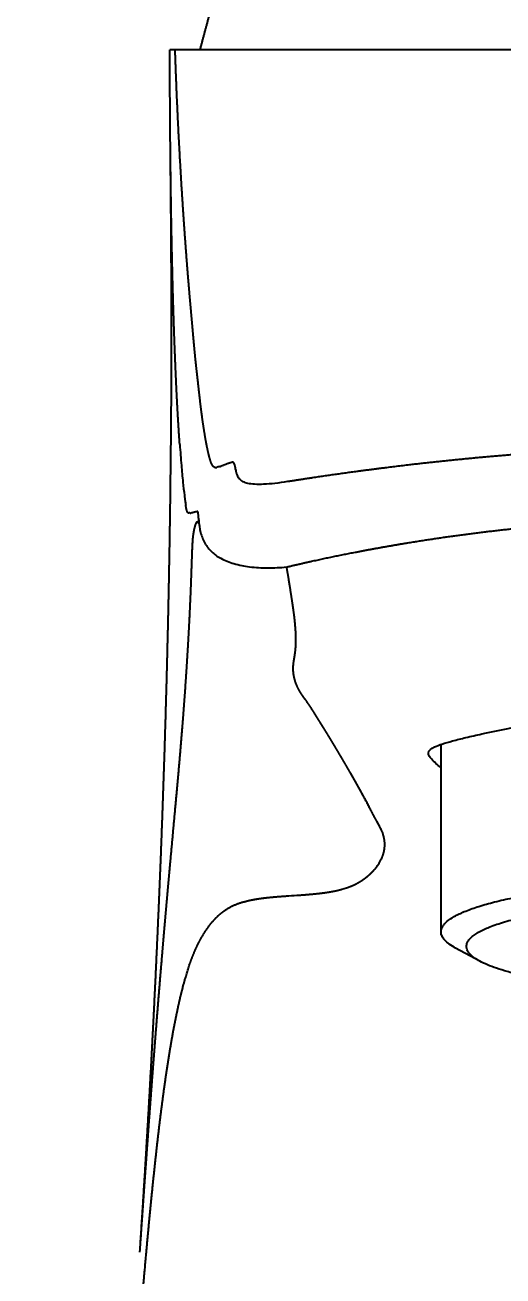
# Model space of a CAD drawing. Extents: x 21489 to 22083, y -3026 to -2606.
# Drawn here: x 21621.06 to 21639.9, y -2786.22 to -2736.97 of the extents above; entities that cross this region are included whole.
import ezdxf

# ---------------------------------------------------------------- set-up
doc = ezdxf.new("R2010")
doc.units = 0
doc.header["$LTSCALE"] = 7
doc.header["$MEASUREMENT"] = 0
doc.layers.get('Defpoints').update_dxf_attribs({"linetype": 'CONTINUOUS'})
for name, color, linetype in [('02___PRT_ALL_AXES', 7, 'CONTINUOUS'), ('D', 2, 'CONTINUOUS'), ('DWG', 7, 'CONTINUOUS')]:
    doc.layers.add(name, color=color, linetype=linetype)
doc.styles.add('GHS', font='ROMANS.shx', dxfattribs={"bigfont": 'GHS.shx'})
doc.dimstyles.new('STANDARD$0', dxfattribs={"dimscale": 0, "dimtxt": 3.5, "dimasz": 3, "dimexe": 2, "dimexo": 1, "dimgap": 1, "dimtad": 3, "dimtoh": 1, "dimdec": 4, "dimdsep": 46, "dimtxsty": 'GHS', "dimcen": 2.5, "dimclrd": 256, "dimclre": 256, "dimclrt": 256, "dimadec": 0, "dimazin": 2, "dimtfac": 0.6, "dimtdec": 4, "dimtix": 1, "dimtmove": 2, "dimatfit": 3, "dimfxl": 0, "dimtolj": 1, "dimarcsym": 0})

# ---------------------------------------------------------------- blocks, each defined once
blk = doc.blocks.new('*D2')
at = {"layer": 'D'}
for p, q in [((21648.471, -2690.1), (21591.133, -2690.1)), ((21593.133, -2831.948), (21593.133, -2693.1)), ((21620.975, -2834.948), (21591.133, -2834.948))]:
    blk.add_line(p, q, dxfattribs=at)
for points in [[(21592.633, -2693.1), (21593.633, -2693.1), (21593.133, -2690.1)], [(21592.633, -2831.948), (21593.633, -2831.948), (21593.133, -2834.948)]]:
    blk.add_solid(points, dxfattribs=at)
at = {"layer": 'Defpoints', "color": 0}
for p in [(21593.133, -2690.1), (21649.471, -2690.1), (21621.975, -2834.948)]:
    blk.add_point(p, dxfattribs=at)
at = {"layer": 'D', "insert": (21588.84, -2762.657), "char_height": 3.5, "attachment_point": 5, "rotation": 90, "style": 'GHS'}
blk.add_mtext('\\A1;(144.8)', dxfattribs=at)

msp = doc.modelspace()

# ---------------------------------------------------------------- linework, layer by layer
at = {"layer": '02___PRT_ALL_AXES', "color": 7, "linetype": 'Continuous'}
for p, q in [((21637.4602, -2772.67623), (21637.4602, -2765.29901)), ((21638.98576, -2773.82817), (21638.03354, -2773.31263))]:
    msp.add_line(p, q, dxfattribs=at)
for points, knots in [([(21636.96021, -2765.63326), (21636.96016, -2765.52073), (21637.20666, -2765.37991), (21637.52357, -2765.26574), (21637.94486, -2765.14293), (21638.46436, -2765.01512), (21639.36694, -2764.81096), (21640.72444, -2764.54053), (21642.59386, -2764.21415), (21644.72706, -2763.91211), (21647.04546, -2763.69532), (21648.64579, -2763.64287), (21649.4602, -2763.64285)], [0, 0, 0, 0, 0.02645259, 0.05142025, 0.08508274, 0.12736307, 0.17798106, 0.30222541, 0.45291571, 0.62392554, 0.80856105, 1, 1, 1, 1]), ([(21637.44204, -2766.19469), (21637.31358, -2766.09477), (21637.14746, -2765.95462), (21636.99237, -2765.75661), (21636.96022, -2765.66969), (21636.96021, -2765.63326)], [0, 0, 0, 0, 0.64752157, 0.85506958, 1, 1, 1, 1]), ([(21637.4602, -2772.67623), (21637.4602, -2772.64181), (21637.47073, -2772.57011), (21637.5166, -2772.46584), (21637.59123, -2772.36346), (21637.7382, -2772.21951), (21637.99968, -2772.04772), (21638.40006, -2771.85944), (21638.90503, -2771.67808), (21639.51026, -2771.5055), (21640.21069, -2771.3435), (21640.99979, -2771.19381), (21641.87012, -2771.05794), (21643.16655, -2770.89222), (21644.92381, -2770.73304), (21647.14768, -2770.61815), (21648.67972, -2770.59245), (21649.4602, -2770.59245)], [0, 0, 0, 0, 0.00827511, 0.01715575, 0.02713336, 0.03854931, 0.06645049, 0.10178903, 0.14477082, 0.19528162, 0.25301795, 0.31754557, 0.38832987, 0.46475461, 0.63172231, 0.81236648, 1, 1, 1, 1]), ([(21638.98568, -2773.82813), (21638.92435, -2773.79493), (21638.81262, -2773.72875), (21638.66796, -2773.61991), (21638.55951, -2773.50903), (21638.48777, -2773.39534), (21638.45505, -2773.278), (21638.46444, -2773.1594), (21638.51484, -2773.04364), (21638.60292, -2772.93134), (21638.72738, -2772.8214), (21638.95833, -2772.66625), (21639.34289, -2772.48455), (21639.91097, -2772.28804), (21640.60936, -2772.10338), (21641.42879, -2771.93327), (21642.3586, -2771.78041), (21643.38612, -2771.64708), (21644.49731, -2771.53526), (21645.6769, -2771.44656), (21647.33814, -2771.35992), (21648.60575, -2771.33468), (21649.4602, -2771.33468)], [0, 0, 0, 0, 0.01706776, 0.03172683, 0.0441874, 0.05483166, 0.06429447, 0.0734783, 0.08336579, 0.0947504, 0.10814692, 0.12385071, 0.16270342, 0.2117768, 0.2708489, 0.33936146, 0.4165319, 0.50140836, 0.59290402, 0.68982324, 0.79088493, 1, 1, 1, 1]), ([(21638.03354, -2773.31263), (21637.94728, -2773.26592), (21637.7946, -2773.17345), (21637.60857, -2773.01584), (21637.48975, -2772.85184), (21637.4602, -2772.7314), (21637.4602, -2772.67623)], [0, 0, 0, 0, 0.32960397, 0.59784031, 0.81462346, 1, 1, 1, 1]), ([(21649.4602, -2775.15494), (21648.32338, -2775.15494), (21646.65163, -2775.11128), (21644.49134, -2774.95766), (21643.02751, -2774.80381), (21641.7224, -2774.61315), (21640.7513, -2774.42015), (21640.07983, -2774.24622), (21639.65881, -2774.11616), (21639.29811, -2773.98107), (21639.08205, -2773.88031), (21638.98568, -2773.82813)], [0, 0, 0, 0, 0.32115744, 0.47210132, 0.61176022, 0.73687208, 0.84461282, 0.89125262, 0.93277469, 0.96903989, 1, 1, 1, 1])]:
    msp.add_open_spline(points, degree=3, knots=knots, dxfattribs=at)
at = {"layer": 'DWG'}
for centre, radius, start, end in [((21141.84078, -2749.00579), 484.99797, 359.125769, 359.8529728), ((21686.88465, -2749.2629), 59.87096, 184.049065, 184.8328395), ((21669.36857, -2750.74982), 42.29188, 184.824807, 185.727474), ((21628.57705, -2754.2783), 0.115, 263.380874, 290.705299), ((21628.75146, -2754.66073), 0.30579, 94.668627, 107.089347), ((21628.666, -2754.0171), 0.34423, 280.134953, 289.278125), ((21629.3542, -2754.85576), 0.6805, 107.544201, 111.231962), ((21630.55149, -2758.31837), 4.34122, 107.65764, 108.268336), ((21629.25108, -2754.22752), 0.04868, 82.454724, 109.68758), ((21629.24878, -2754.21786), 0.03957, 48.694132, 77.317189), ((21629.19202, -2754.27821), 0.1224, 23.571088, 47.382168), ((21652.77236, -2752.4238), 25.61146, 185.70651, 186.87726), ((21641.60735, -2753.76237), 14.3665, 186.909139, 187.739569), ((21634.78436, -2754.69549), 7.48001, 187.69544, 189.012349), ((21627.55253, -2756.10903), 0.09358, 211.028689, 226.067236), ((21627.54543, -2756.28933), 0.10931, 74.962961, 94.917548), ((21627.58812, -2756.07429), 0.1104, 262.544165, 277.613986), ((21627.87619, -2756.37906), 0.25448, 102.75991, 108.592663), ((21628.2034, -2757.53696), 1.45449, 103.521087, 104.349787), ((21627.85907, -2756.54398), 0.02079, 55.343296, 84.570871), ((21627.84677, -2756.56297), 0.04381, 17.931687, 40.695548), ((21633.44105, -2769.43153), 1.83323, 18.677421, 25.37947), ((21633.3934, -2768.95265), 1.91953, 319.322594, 326.48747), ((21633.63307, -2769.11176), 1.63185, 326.499257, 334.37158), ((21632.73707, -2767.99675), 3.1094, 285.233116, 291.982496), ((21627.35261, -2705.99427), 65.38994, 273.599185, 273.9785814)]:
    msp.add_arc(centre, radius, start, end, dxfattribs=at)
for points, degree, knots in [([(21627.96445, -2737.94828), (21628.2324, -2736.94828), (21628.50035, -2735.94828), (21628.76832, -2734.9482), (21629.0363, -2733.94812)], 2, [0, 0, 0, 2.07055236, 2.07055236, 4.14127489, 4.14127489, 4.14127489]), ([(21628.6616, -2754.36844), (21628.65518, -2754.37069), (21628.64836, -2754.37348), (21628.64103, -2754.37657), (21628.63372, -2754.37965), (21628.62589, -2754.38304), (21628.61771, -2754.38588)], 3, [44.39562936, 44.39562936, 44.39562936, 44.39562936, 45.27492381, 45.27492381, 45.27492381, 46.1515632, 46.1515632, 46.1515632, 46.1515632]), ([(21629.10776, -2754.22145), (21629.09392, -2754.22654), (21629.08016, -2754.23125), (21629.06638, -2754.23616), (21629.03895, -2754.24594), (21629.01147, -2754.25654), (21628.98415, -2754.26684), (21628.95683, -2754.27713), (21628.92967, -2754.28713), (21628.90341, -2754.29724), (21628.89023, -2754.30232), (21628.87727, -2754.30743), (21628.8642, -2754.31238), (21628.85123, -2754.3173), (21628.83814, -2754.32207), (21628.8243, -2754.32693), (21628.81047, -2754.33178), (21628.79588, -2754.33673), (21628.77965, -2754.34202)], 3, [15.36365353, 15.36365353, 15.36365353, 15.36365353, 18.99423962, 18.99423962, 18.99423962, 26.22217338, 26.22217338, 26.22217338, 33.44835755, 33.44835755, 33.44835755, 37.07731424, 37.07731424, 37.07731424, 40.67739999, 40.67739999, 40.67739999, 44.27440724, 44.27440724, 44.27440724, 44.27440724]), ([(21629.36691, -2754.48288), (21629.36317, -2754.45771), (21629.3593, -2754.43407), (21629.3553, -2754.41206), (21629.33989, -2754.32735), (21629.32252, -2754.26675), (21629.30421, -2754.22927)], 3, [6.28864926, 6.28864926, 6.28864926, 6.28864926, 7.38161144, 7.38161144, 7.38161144, 11.58738194, 11.58738194, 11.58738194, 11.58738194]), ([(21629.36691, -2754.48288), (21629.37779, -2754.55424), (21629.40768, -2754.68024), (21629.49723, -2754.84451), (21629.64481, -2754.9529), (21629.85243, -2755.01691), (21630.13327, -2755.04515), (21630.49565, -2755.04106), (21630.93429, -2755.00445), (21631.25139, -2754.96112), (21631.42114, -2754.93451)], 3, [0, 0, 0, 0, 0.21591444, 0.38824109, 0.55094717, 0.7534799, 1.03550304, 1.39536178, 1.83987542, 2.35531566, 2.35531566, 2.35531566, 2.35531566]), ([(21627.79505, -2756.13786), (21627.78642, -2756.14046), (21627.77757, -2756.14273), (21627.76866, -2756.14518), (21627.7509, -2756.15004), (21627.73287, -2756.15559), (21627.71559, -2756.1604), (21627.69831, -2756.1652), (21627.68177, -2756.16926), (21627.66717, -2756.17278), (21627.65984, -2756.17454), (21627.653, -2756.17617), (21627.64625, -2756.17753), (21627.63955, -2756.17887), (21627.63295, -2756.17995), (21627.62586, -2756.18094), (21627.61879, -2756.18194), (21627.61124, -2756.18285), (21627.60275, -2756.18372)], 3, [11.28281921, 11.28281921, 11.28281921, 11.28281921, 14.9134053, 14.9134053, 14.9134053, 22.14133906, 22.14133906, 22.14133906, 29.36752323, 29.36752323, 29.36752323, 32.99647992, 32.99647992, 32.99647992, 36.59656567, 36.59656567, 36.59656567, 40.19357291, 40.19357291, 40.19357291, 40.19357291]), ([(21627.88845, -2756.54948), (21627.88981, -2756.55319), (21627.89116, -2756.55767), (21627.89249, -2756.56314), (21627.89381, -2756.56856), (21627.89511, -2756.57497), (21627.89637, -2756.58067), (21627.89761, -2756.58631), (21627.89881, -2756.59127), (21627.90314, -2756.60023)], 3, [128.9920049, 128.9920049, 128.9920049, 128.9920049, 129.90573529, 129.90573529, 129.90573529, 130.80962363, 130.80962363, 130.80962363, 132.58707542, 132.58707542, 132.58707542, 132.58707542]), ([(21627.90314, -2756.60023), (21627.9051, -2756.5994), (21627.90676, -2756.58945), (21627.90807, -2756.56857), (21627.9084, -2756.56334), (21627.9087, -2756.55743), (21627.90899, -2756.55068), (21627.90927, -2756.54392), (21627.90953, -2756.53634), (21627.90976, -2756.52792), (21627.91, -2756.51936), (21627.91021, -2756.50995), (21627.9104, -2756.4998), (21627.91058, -2756.48965), (21627.91075, -2756.47875), (21627.91089, -2756.46717), (21627.91098, -2756.46011), (21627.91105, -2756.4528), (21627.91112, -2756.44526)], 3, [132.58707542, 132.58707542, 132.58707542, 132.58707542, 134.33813339, 134.33813339, 134.33813339, 134.77671798, 134.77671798, 134.77671798, 135.21530257, 135.21530257, 135.21530257, 135.66147108, 135.66147108, 135.66147108, 136.10763958, 136.10763958, 136.10763958, 136.37958175, 136.37958175, 136.37958175, 136.37958175]), ([(21627.91112, -2756.44526), (21627.91859, -2756.61505), (21627.96089, -2756.93481), (21628.1019, -2757.30876), (21628.27044, -2757.55612), (21628.41667, -2757.71506), (21628.58601, -2757.85293), (21628.86995, -2758.02483), (21629.31513, -2758.19539), (21629.93811, -2758.31552), (21630.63812, -2758.35549), (21631.12605, -2758.32959), (21631.37673, -2758.30502)], 3, [0, 0, 0, 0, 0.51005031, 0.96246119, 1.18911422, 1.4034203, 1.60936331, 1.8428016, 2.39623615, 3.03263111, 3.74051914, 4.49630901, 4.49630901, 4.49630901, 4.49630901])]:
    msp.add_open_spline(points, degree=degree, knots=knots, dxfattribs=at)
for points, weights, degree, knots in [([(21626.79419, -2741.87804), (21626.79105, -2741.56874), (21626.78819, -2741.25604), (21626.78562, -2740.94014), (21626.7786, -2740.0694), (21626.77373, -2739.19865), (21626.77101, -2738.3279), (21626.77061, -2738.20174), (21626.77025, -2738.07519), (21626.76992, -2737.94828)], [1, 1, 1, 1, 0.999997972755, 0.999997972755, 1, 1, 1, 1], 3, [0.00001459, 0.00001459, 0.00001459, 0.00001459, 1.09727564, 1.09727564, 1.09727564, 3.70956114, 3.70956114, 3.70956114, 4.12710428, 4.12710428, 4.12710428, 4.12710428]), ([(21627.8942, -2751.1243), (21627.88577, -2751.04917), (21627.87716, -2750.97307), (21627.86836, -2750.89634), (21627.85957, -2750.81962), (21627.85058, -2750.74227), (21627.84157, -2750.6635), (21627.83245, -2750.58364), (21627.82331, -2750.50233), (21627.81423, -2750.41942), (21627.80516, -2750.33651), (21627.79614, -2750.25199), (21627.78724, -2750.16561), (21627.76586, -2749.95593), (21627.74564, -2749.74613), (21627.72657, -2749.53623), (21627.71449, -2749.40457), (21627.70245, -2749.27054), (21627.6903, -2749.13467), (21627.67816, -2748.9988), (21627.66592, -2748.86108), (21627.65355, -2748.72163), (21627.64711, -2748.64891), (21627.64063, -2748.57572), (21627.6341, -2748.50208), (21627.62758, -2748.42844), (21627.62101, -2748.35435), (21627.61438, -2748.27984), (21627.60114, -2748.1309), (21627.58769, -2747.98032), (21627.57411, -2747.82734), (21627.54657, -2747.5191), (21627.51997, -2747.21078), (21627.49432, -2746.90237), (21627.46779, -2746.57963), (21627.44243, -2746.25679), (21627.41825, -2745.93386), (21627.39266, -2745.59327), (21627.3679, -2745.25261), (21627.34397, -2744.9119), (21627.3188, -2744.55444), (21627.29451, -2744.19691), (21627.27111, -2743.83933), (21627.2472, -2743.4738), (21627.22436, -2743.1082), (21627.2026, -2742.74254), (21627.15633, -2741.96436), (21627.11509, -2741.1859), (21627.07887, -2740.40719), (21627.04073, -2739.58778), (21627.00815, -2738.76813), (21626.98113, -2737.94828)], [1, 1, 1, 1, 1, 1, 1, 1, 1, 1, 1, 1, 1, 0.999989827948, 0.999989827948, 1, 1, 1, 1, 1, 1, 1, 1, 1, 1, 1, 1, 1, 1, 1, 1, 0.999996859996, 0.999996859996, 1, 0.999995554009, 0.999995554009, 1, 0.999998035991, 0.999998035991, 1, 0.999997943977, 0.999997943977, 1, 0.999997135121, 0.999997135121, 1, 0.999986119045, 0.999986119045, 1, 0.999984694161, 0.999984694161, 1], 3, [49.59232756, 49.59232756, 49.59232756, 49.59232756, 50.12150814, 50.12150814, 50.12150814, 50.65068872, 50.65068872, 50.65068872, 51.187208, 51.187208, 51.187208, 51.72372727, 51.72372727, 51.72372727, 52.35602426, 52.35602426, 52.35602426, 53.11144722, 53.11144722, 53.11144722, 53.86687017, 53.86687017, 53.86687017, 54.26079158, 54.26079158, 54.26079158, 54.65471298, 54.65471298, 54.65471298, 55.44219836, 55.44219836, 55.44219836, 56.37059764, 56.37059764, 56.37059764, 57.34209786, 57.34209786, 57.34209786, 58.36675422, 58.36675422, 58.36675422, 59.44180043, 59.44180043, 59.44180043, 60.54073063, 60.54073063, 60.54073063, 62.87937145, 62.87937145, 62.87937145, 65.34023888, 65.34023888, 65.34023888, 65.34023888]), ([(21627.16314, -2753.49043), (21627.14059, -2753.17147), (21627.1198, -2752.85239), (21627.10075, -2752.5332), (21627.09587, -2752.45188), (21627.09102, -2752.36944), (21627.08619, -2752.28539), (21627.08137, -2752.20134), (21627.07658, -2752.11569), (21627.07182, -2752.02858), (21627.067, -2751.94027), (21627.06222, -2751.85046), (21627.05748, -2751.75894), (21627.05274, -2751.66742), (21627.04804, -2751.57419), (21627.04338, -2751.4795), (21627.03223, -2751.25209), (21627.02164, -2751.02465), (21627.01159, -2750.79719), (21627.00532, -2750.65551), (21626.99913, -2750.51165), (21626.99303, -2750.36566), (21626.98693, -2750.21967), (21626.98092, -2750.07154), (21626.97501, -2749.92122), (21626.97193, -2749.84283), (21626.96887, -2749.76384), (21626.96584, -2749.68422), (21626.96281, -2749.6046), (21626.95981, -2749.52435), (21626.95684, -2749.44343), (21626.95089, -2749.28167), (21626.94507, -2749.11726), (21626.93937, -2748.94981), (21626.92791, -2748.61228), (21626.91728, -2748.27473), (21626.90748, -2747.93714), (21626.8973, -2747.58712), (21626.88786, -2747.23708), (21626.87915, -2746.88702), (21626.87001, -2746.51937), (21626.86157, -2746.15171), (21626.85385, -2745.78403), (21626.84573, -2745.39815), (21626.83832, -2745.01226), (21626.83162, -2744.62636), (21626.82478, -2744.23234), (21626.81859, -2743.83832), (21626.81307, -2743.44428), (21626.80577, -2742.92225), (21626.79948, -2742.4002), (21626.79419, -2741.87814)], [1, 0.999989971089, 0.999989971089, 1, 1, 1, 1, 1, 1, 1, 1, 1, 1, 1, 1, 1, 0.999998032038, 0.999998032038, 1, 1, 1, 1, 1, 1, 1, 1, 1, 1, 1, 1, 1, 1, 1, 1, 0.99999800221, 0.99999800221, 1, 0.999998526483, 0.999998526483, 1, 0.999998757294, 0.999998757294, 1, 0.999998890342, 0.999998890342, 1, 0.999999061982, 0.999999061982, 1, 0.999998753582, 0.999998753582, 1], 3, [46.36067861, 46.36067861, 46.36067861, 46.36067861, 47.31994131, 47.31994131, 47.31994131, 47.84912189, 47.84912189, 47.84912189, 48.37830247, 48.37830247, 48.37830247, 48.91482175, 48.91482175, 48.91482175, 49.45134102, 49.45134102, 49.45134102, 50.13438664, 50.13438664, 50.13438664, 50.8898096, 50.8898096, 50.8898096, 51.64523256, 51.64523256, 51.64523256, 52.03915396, 52.03915396, 52.03915396, 52.43307537, 52.43307537, 52.43307537, 53.22056075, 53.22056075, 53.22056075, 54.23373238, 54.23373238, 54.23373238, 55.28424073, 55.28424073, 55.28424073, 56.38752347, 56.38752347, 56.38752347, 57.54540519, 57.54540519, 57.54540519, 58.72762946, 58.72762946, 58.72762946, 60.29388849, 60.29388849, 60.29388849, 60.29388849]), ([(21626.83715, -2750.25034), (21626.84044, -2748.19916), (21626.83298, -2746.14799), (21626.81475, -2744.09689), (21626.81086, -2743.62372), (21626.80662, -2743.15138), (21626.80211, -2742.68013)], [1, 0.999990828655, 0.999990828655, 1, 1, 1, 1], 3, [35.06610833, 35.06610833, 35.06610833, 35.06610833, 41.21963476, 41.21963476, 41.21963476, 42.70964694, 42.70964694, 42.70964694, 42.70964694]), ([(21628.5638, -2754.39254), (21628.55299, -2754.39094), (21628.54254, -2754.38776), (21628.53268, -2754.38307), (21628.52568, -2754.37982), (21628.51896, -2754.37601), (21628.51258, -2754.37167), (21628.49732, -2754.36106), (21628.48373, -2754.34838), (21628.4721, -2754.33389), (21628.46423, -2754.32429), (21628.45695, -2754.31424), (21628.45027, -2754.30377), (21628.44209, -2754.29097), (21628.43459, -2754.27777), (21628.42778, -2754.26419), (21628.41041, -2754.22865), (21628.39544, -2754.19203), (21628.38292, -2754.1545), (21628.36639, -2754.10567), (21628.35144, -2754.05633), (21628.33811, -2754.00653), (21628.32167, -2753.94578), (21628.30634, -2753.88475), (21628.29211, -2753.82345), (21628.25638, -2753.66888), (21628.22439, -2753.51349), (21628.19615, -2753.35738), (21628.15989, -2753.15707), (21628.12675, -2752.95623), (21628.09675, -2752.75489), (21628.05925, -2752.50658), (21628.02527, -2752.25777), (21627.9948, -2752.0085), (21627.95988, -2751.71393), (21627.92635, -2751.41919), (21627.8942, -2751.1243)], [1, 0.992683093621, 0.992683093621, 1, 0.997793940452, 0.997793940452, 1, 0.993155397624, 0.993155397624, 1, 0.998821640565, 0.998821640565, 1, 0.999102863804, 0.999102863804, 1, 0.998540307463, 0.998540307463, 1, 0.99964958851, 0.99964958851, 1, 0.999891106038, 0.999891106038, 1, 0.999806572845, 0.999806572845, 1, 0.999919071148, 0.999919071148, 1, 0.999933418227, 0.999933418227, 1, 0.999992632478, 0.999992632478, 1], 3, [46.20640848, 46.20640848, 46.20640848, 46.20640848, 46.23905078, 46.23905078, 46.23905078, 46.26219002, 46.26219002, 46.26219002, 46.3177473, 46.3177473, 46.3177473, 46.35496614, 46.35496614, 46.35496614, 46.40051258, 46.40051258, 46.40051258, 46.51910763, 46.51910763, 46.51910763, 46.67374594, 46.67374594, 46.67374594, 46.86252005, 46.86252005, 46.86252005, 47.33841587, 47.33841587, 47.33841587, 47.94907171, 47.94907171, 47.94907171, 48.7024185, 48.7024185, 48.7024185, 49.59232756, 49.59232756, 49.59232756, 49.59232756]), ([(21631.42114, -2754.93451), (21631.91547, -2754.8569), (21632.41037, -2754.78295), (21633.27962, -2754.65307), (21634.15066, -2754.53568), (21635.18797, -2754.3959), (21636.22763, -2754.27479), (21637.8227, -2754.08908), (21639.42235, -2753.94832), (21641.08335, -2753.80224), (21642.7479, -2753.70481), (21644.43408, -2753.60617), (21646.12243, -2753.55718), (21647.79318, -2753.50868), (21649.46463, -2753.50865), (21651.13601, -2753.50866), (21652.80668, -2753.55715), (21654.49494, -2753.60612), (21656.18102, -2753.70478), (21657.84576, -2753.80227), (21659.50693, -2753.94836), (21661.10671, -2754.08905), (21662.70188, -2754.2748), (21664.61447, -2754.4981), (21666.51887, -2754.78288)], [1, 0.999993170096, 1, 0.999974274454, 1, 0.999959626669, 1, 0.999901033164, 1, 0.999893018859, 1, 0.999891751502, 1, 0.999894823537, 1, 0.99989481157, 1, 0.999891571463, 1, 0.999893290406, 1, 0.999900614591, 1, 0.999870303794, 1], 2, [0, 0, 0, 1.00076912, 1.00076912, 2.75855345, 2.75855345, 4.85187932, 4.85187932, 8.06334091, 8.06334091, 11.39791366, 11.39791366, 14.77578883, 14.77578883, 18.1184652, 18.1184652, 21.46098438, 21.46098438, 24.83867124, 24.83867124, 28.17360883, 28.17360883, 31.38529876, 31.38529876, 35.23611753, 35.23611753, 35.23611753]), ([(21627.47233, -2756.15727), (21627.46909, -2756.15214), (21627.46579, -2756.14625), (21627.46241, -2756.13933), (21627.45443, -2756.12242), (21627.44776, -2756.10494), (21627.44243, -2756.08701), (21627.43889, -2756.07557), (21627.43528, -2756.06269), (21627.4316, -2756.04803), (21627.42791, -2756.0333), (21627.42414, -2756.01678), (21627.4203, -2755.99836), (21627.41145, -2755.95482), (21627.40358, -2755.9111), (21627.3967, -2755.86721)], [1, 1, 1, 1, 0.998062865607, 0.998062865607, 1, 1, 1, 1, 1, 1, 1, 0.999830109599, 0.999830109599, 1], 3, [42.06988896, 42.06988896, 42.06988896, 42.06988896, 42.65149672, 42.65149672, 42.65149672, 42.70755483, 42.70755483, 42.70755483, 43.27197633, 43.27197633, 43.27197633, 43.83864152, 43.83864152, 43.83864152, 43.97191086, 43.97191086, 43.97191086, 43.97191086]), ([(21625.59043, -2785.28831), (21625.69034, -2783.81248), (21625.78398, -2782.33624), (21625.87133, -2780.85962), (21625.99122, -2778.83719), (21626.10014, -2776.81413), (21626.19809, -2774.79052), (21626.29644, -2772.75574), (21626.38367, -2770.72046), (21626.45979, -2768.68474), (21626.53626, -2766.64145), (21626.60142, -2764.59777), (21626.65528, -2762.55377), (21626.70913, -2760.50466), (21626.75146, -2758.45528), (21626.78229, -2756.4057)], [1, 0.999993968538, 0.999993968538, 1, 0.999990189448, 0.999990189448, 1, 0.999990057674, 0.999990057674, 1, 0.999989799854, 0.999989799854, 1, 0.999989484945, 0.999989484945, 1], 3, [0, 0, 0, 0, 4.43759693, 4.43759693, 4.43759693, 10.51552242, 10.51552242, 10.51552242, 16.62693847, 16.62693847, 16.62693847, 22.76105262, 22.76105262, 22.76105262, 28.91046529, 28.91046529, 28.91046529, 28.91046529]), ([(21627.53606, -2756.18042), (21627.53257, -2756.18102), (21627.52896, -2756.18201), (21627.52523, -2756.18308), (21627.52151, -2756.18416), (21627.51766, -2756.18531), (21627.51368, -2756.18579), (21627.50382, -2756.18691), (21627.49449, -2756.18356), (21627.4876, -2756.17642)], [1, 1, 1, 1, 1, 1, 1, 0.931234583603, 0.931234583603, 1], 3, [40.26068009, 40.26068009, 40.26068009, 40.26068009, 41.13997453, 41.13997453, 41.13997453, 42.01661393, 42.01661393, 42.01661393, 42.04532565, 42.04532565, 42.04532565, 42.04532565]), ([(21627.91112, -2756.44526), (21627.90963, -2756.41995), (21627.90813, -2756.3961), (21627.90661, -2756.3738), (21627.903, -2756.31052), (21627.89698, -2756.24742), (21627.88857, -2756.18459), (21627.88651, -2756.16877), (21627.88316, -2756.15317), (21627.87854, -2756.1379), (21627.87725, -2756.13335), (21627.87513, -2756.12912), (21627.86333, -2756.12278)], [1, 1, 1, 1, 0.99951913038, 0.99951913038, 1, 0.997752096351, 0.997752096351, 1, 0.988148304319, 0.988148304319, 1], 3, [6.28864926, 6.28864926, 6.28864926, 6.28864926, 7.38161144, 7.38161144, 7.38161144, 7.57172974, 7.57172974, 7.57172974, 7.61953802, 7.61953802, 7.61953802, 7.64344744, 7.64344744, 7.64344744, 7.64344744]), ([(21631.37673, -2758.30502), (21631.86529, -2758.18975), (21632.35545, -2758.0815), (21633.21745, -2757.89126), (21634.08406, -2757.72322), (21635.11728, -2757.52296), (21636.156, -2757.35354), (21637.75137, -2757.09372), (21639.35642, -2756.90255), (21641.02416, -2756.70387), (21642.69868, -2756.57419), (21644.39568, -2756.44267), (21646.09656, -2756.37823), (21647.78, -2756.31428), (21649.46465, -2756.3143), (21651.14923, -2756.31425), (21652.83258, -2756.37818), (21654.53337, -2756.44259), (21656.23029, -2756.57415), (21657.90497, -2756.70393), (21659.57288, -2756.90261), (21661.17806, -2757.09367), (21662.77355, -2757.35354), (21664.68373, -2757.66497), (21666.5738, -2758.08139), (21667.06401, -2758.18963), (21667.55257, -2758.30503)], [1, 0.999974226023, 1, 0.99991746589, 1, 0.999889312161, 1, 0.999770016716, 1, 0.999786969719, 1, 0.999805174417, 1, 0.999819641495, 1, 0.999819591859, 1, 0.99980477427, 1, 0.99978759893, 1, 0.999769032422, 1, 0.999618573838, 1, 0.999973328898, 1], 2, [0, 0, 0, 1.00392844, 1.00392844, 2.76932131, 2.76932131, 4.8740579, 4.8740579, 8.10635312, 8.10635312, 11.46493434, 11.46493434, 14.86868135, 14.86868135, 18.23758952, 18.23758952, 21.60632696, 21.60632696, 25.00989984, 25.00989984, 28.36883409, 28.36883409, 31.60135691, 31.60135691, 35.47117687, 35.47117687, 36.47517995, 36.47517995, 36.47517995]), ([(21626.97662, -2767.93928), (21627.00538, -2767.62773), (21627.03341, -2767.32375), (21627.06057, -2767.02592), (21627.08772, -2766.7281), (21627.114, -2766.43644), (21627.13927, -2766.15068), (21627.15896, -2765.92791), (21627.17804, -2765.70873), (21627.19642, -2765.49295), (21627.21479, -2765.27717), (21627.23246, -2765.06478), (21627.24942, -2764.85621), (21627.26528, -2764.66102), (21627.28052, -2764.46918), (21627.29517, -2764.2808), (21627.30981, -2764.09242), (21627.32386, -2763.90749), (21627.33732, -2763.72621), (21627.36354, -2763.37343), (21627.38854, -2763.02055), (21627.41233, -2762.66759), (21627.41807, -2762.58235), (21627.42367, -2762.4981), (21627.42913, -2762.41484), (21627.43459, -2762.33159), (21627.43992, -2762.24933), (21627.44511, -2762.16808), (21627.4503, -2762.08682), (21627.45536, -2762.00658), (21627.46028, -2761.92736), (21627.46521, -2761.84813), (21627.47001, -2761.76993), (21627.47468, -2761.69275), (21627.48394, -2761.53967), (21627.49271, -2761.39059), (21627.50101, -2761.24539), (21627.50931, -2761.10018), (21627.51714, -2760.95885), (21627.52455, -2760.82139), (21627.53842, -2760.56398), (21627.55148, -2760.30653), (21627.56375, -2760.04904), (21627.56933, -2759.93183), (21627.57458, -2759.81806), (21627.57953, -2759.70733), (21627.58447, -2759.59659), (21627.58912, -2759.48891), (21627.5935, -2759.38414), (21627.59564, -2759.33294), (21627.59771, -2759.28244), (21627.59972, -2759.23254), (21627.60174, -2759.18263), (21627.60369, -2759.13331), (21627.60559, -2759.08466), (21627.6094, -2758.98675), (21627.61299, -2758.89155), (21627.61638, -2758.79934), (21627.6198, -2758.70628), (21627.62302, -2758.61627), (21627.62607, -2758.52962), (21627.62913, -2758.44297), (21627.63202, -2758.35968), (21627.63479, -2758.28003), (21627.63755, -2758.20029), (21627.6402, -2758.1242), (21627.64275, -2758.05178), (21627.6453, -2757.97936), (21627.64776, -2757.91061), (21627.65017, -2757.84556), (21627.65433, -2757.73031), (21627.65904, -2757.61509), (21627.66429, -2757.49989), (21627.66807, -2757.41411), (21627.67297, -2757.32839), (21627.67898, -2757.24273), (21627.68156, -2757.20766), (21627.68424, -2757.1765), (21627.687, -2757.14866), (21627.68974, -2757.12101), (21627.69254, -2757.09665), (21627.69542, -2757.07448), (21627.69828, -2757.05245), (21627.7012, -2757.03258), (21627.70417, -2757.01358), (21627.70712, -2756.99465), (21627.71012, -2756.97657), (21627.71314, -2756.95873), (21627.71918, -2756.92312), (21627.72534, -2756.88846), (21627.73159, -2756.85647), (21627.73729, -2756.82708), (21627.7436, -2756.79781), (21627.75052, -2756.76868), (21627.75379, -2756.75499), (21627.75708, -2756.74201), (21627.76038, -2756.72975), (21627.76367, -2756.7175), (21627.76697, -2756.70597), (21627.77027, -2756.69514), (21627.77352, -2756.68447), (21627.77677, -2756.67448), (21627.78001, -2756.665), (21627.78324, -2756.65553), (21627.78647, -2756.64658), (21627.78968, -2756.63794), (21627.79413, -2756.62599), (21627.79853, -2756.61465), (21627.80289, -2756.60386), (21627.80724, -2756.59308), (21627.81154, -2756.58286), (21627.81578, -2756.57391), (21627.81935, -2756.56626), (21627.82336, -2756.55882), (21627.82781, -2756.55164), (21627.83124, -2756.54611), (21627.83512, -2756.54089), (21627.83943, -2756.53601), (21627.84132, -2756.5339), (21627.84319, -2756.53202), (21627.85051, -2756.52632)], [1, 1, 1, 1, 1, 1, 1, 1, 1, 1, 1, 1, 1, 1, 1, 1, 1, 1, 1, 0.999996037726, 0.999996037726, 1, 1, 1, 1, 1, 1, 1, 1, 1, 1, 1, 1, 1, 1, 1, 1, 1, 1, 1, 0.999996767183, 0.999996767183, 1, 1, 1, 1, 1, 1, 1, 1, 1, 1, 1, 1, 1, 1, 1, 1, 1, 1, 1, 1, 1, 1, 1, 1, 1, 1, 1, 1, 0.999992597702, 0.999992597702, 1, 0.999943804758, 0.999943804758, 1, 1, 1, 1, 1, 1, 1, 1, 1, 1, 1, 1, 1, 1, 1, 1, 0.999853793932, 0.999853793932, 1, 1, 1, 1, 1, 1, 1, 1, 1, 1, 1, 1, 1, 1, 1, 1, 1, 1, 1, 0.998839566018, 0.998839566018, 1, 0.997610605523, 0.997610605523, 1, 1, 1, 1], 3, [76.71167212, 76.71167212, 76.71167212, 76.71167212, 78.67249428, 78.67249428, 78.67249428, 80.63331645, 80.63331645, 80.63331645, 82.1618275, 82.1618275, 82.1618275, 83.69033854, 83.69033854, 83.69033854, 85.12076606, 85.12076606, 85.12076606, 86.55119359, 86.55119359, 86.55119359, 87.61247196, 87.61247196, 87.61247196, 88.34604478, 88.34604478, 88.34604478, 89.0796176, 89.0796176, 89.0796176, 89.81317127, 89.81317127, 89.81317127, 90.54672494, 90.54672494, 90.54672494, 92.00163744, 92.00163744, 92.00163744, 93.45654993, 93.45654993, 93.45654993, 94.22989944, 94.22989944, 94.22989944, 95.62379749, 95.62379749, 95.62379749, 97.01769553, 97.01769553, 97.01769553, 97.69885317, 97.69885317, 97.69885317, 98.3800108, 98.3800108, 98.3800108, 99.75084202, 99.75084202, 99.75084202, 101.13423067, 101.13423067, 101.13423067, 102.51761931, 102.51761931, 102.51761931, 103.90252472, 103.90252472, 103.90252472, 105.28743013, 105.28743013, 105.28743013, 105.63338706, 105.63338706, 105.63338706, 105.89097078, 105.89097078, 105.89097078, 107.27081032, 107.27081032, 107.27081032, 108.64094546, 108.64094546, 108.64094546, 110.00222372, 110.00222372, 110.00222372, 111.35867114, 111.35867114, 111.35867114, 114.06683498, 114.06683498, 114.06683498, 114.15664916, 114.15664916, 114.15664916, 115.54701171, 115.54701171, 115.54701171, 116.93737426, 116.93737426, 116.93737426, 118.30594494, 118.30594494, 118.30594494, 119.67451561, 119.67451561, 119.67451561, 121.56922199, 121.56922199, 121.56922199, 123.46392837, 123.46392837, 123.46392837, 123.48925764, 123.48925764, 123.48925764, 123.50875564, 123.50875564, 123.50875564, 125.32307696, 125.32307696, 125.32307696, 125.32307696]), ([(21632.10125, -2763.51555), (21632.06195, -2763.46159), (21632.02354, -2763.407), (21631.98601, -2763.3518), (21631.9665, -2763.32303), (21631.94746, -2763.29396), (21631.92888, -2763.26458), (21631.90991, -2763.23456), (21631.89164, -2763.20411), (21631.87408, -2763.17324), (21631.80501, -2763.05193), (21631.74969, -2762.92377), (21631.70879, -2762.7903), (21631.69842, -2762.7565), (21631.68901, -2762.72243), (21631.68057, -2762.6881), (21631.67201, -2762.65329), (21631.66454, -2762.61824), (21631.65818, -2762.58296), (21631.65174, -2762.54715), (21631.64657, -2762.51114), (21631.64266, -2762.47497), (21631.63881, -2762.43919), (21631.63621, -2762.4033), (21631.63487, -2762.36733), (21631.63228, -2762.29502), (21631.63427, -2762.2227), (21631.64083, -2762.15064), (21631.64407, -2762.11455), (21631.64824, -2762.07856), (21631.65331, -2762.04268), (21631.65847, -2762.00653), (21631.6642, -2761.97047), (21631.67049, -2761.93451), (21631.67616, -2761.90168), (21631.68216, -2761.8685), (21631.68793, -2761.83371), (21631.6937, -2761.79892), (21631.69925, -2761.76252), (21631.70457, -2761.72449), (21631.71018, -2761.68468), (21631.71516, -2761.64479), (21631.71952, -2761.60483), (21631.72431, -2761.56053), (21631.72826, -2761.51615), (21631.73137, -2761.4717), (21631.73448, -2761.42739), (21631.7368, -2761.38302), (21631.73835, -2761.33863), (21631.74005, -2761.28895), (21631.7409, -2761.23924), (21631.74088, -2761.18953), (21631.74085, -2761.13716), (21631.74009, -2761.08479), (21631.7386, -2761.03245), (21631.73698, -2760.97451), (21631.73463, -2760.9166), (21631.73153, -2760.85872), (21631.71574, -2760.58692), (21631.68873, -2760.31601), (21631.65055, -2760.04644), (21631.63992, -2759.96886), (21631.6282, -2759.88822), (21631.61595, -2759.80412), (21631.60973, -2759.76143), (21631.60338, -2759.71785), (21631.59685, -2759.67395), (21631.59032, -2759.63004), (21631.58362, -2759.58581), (21631.57683, -2759.54121), (21631.54812, -2759.35232), (21631.51862, -2759.16355), (21631.48834, -2758.97491), (21631.45238, -2758.75141), (21631.41518, -2758.52811), (21631.37673, -2758.30502)], [1, 0.999912000242, 0.999912000242, 1, 0.999914184725, 0.999914184725, 1, 0.999822359184, 0.999822359184, 1, 0.99596221283, 0.99596221283, 1, 0.999730399097, 0.999730399097, 1, 0.999669551014, 0.999669551014, 1, 0.999590631482, 0.999590631482, 1, 0.999592497666, 0.999592497666, 1, 0.9986694922, 0.9986694922, 1, 0.999784416397, 0.999784416397, 1, 0.999917976223, 0.999917976223, 1, 1, 1, 1, 1, 1, 1, 0.999918895199, 0.999918895199, 1, 0.999881138234, 0.999881138234, 1, 0.999895705808, 0.999895705808, 1, 0.999900099728, 0.999900099728, 1, 0.999934673739, 0.999934673739, 1, 0.999946025137, 0.999946025137, 1, 0.999431107358, 0.999431107358, 1, 1, 1, 1, 1, 1, 1, 1, 1, 1, 0.999994217029, 0.999994217029, 1, 0.999989578773, 0.999989578773, 1], 3, [105.91230148, 105.91230148, 105.91230148, 105.91230148, 106.11254618, 106.11254618, 106.11254618, 106.21681021, 106.21681021, 106.21681021, 106.32334132, 106.32334132, 106.32334132, 106.74127712, 106.74127712, 106.74127712, 106.84731311, 106.84731311, 106.84731311, 106.95482827, 106.95482827, 106.95482827, 107.06394655, 107.06394655, 107.06394655, 107.17189306, 107.17189306, 107.17189306, 107.38880995, 107.38880995, 107.38880995, 107.49750134, 107.49750134, 107.49750134, 107.60703595, 107.60703595, 107.60703595, 108.01481741, 108.01481741, 108.01481741, 108.42259887, 108.42259887, 108.42259887, 108.5431929, 108.5431929, 108.5431929, 108.67685642, 108.67685642, 108.67685642, 108.81011392, 108.81011392, 108.81011392, 108.95924301, 108.95924301, 108.95924301, 109.11634866, 109.11634866, 109.11634866, 109.29022574, 109.29022574, 109.29022574, 110.10676228, 110.10676228, 110.10676228, 110.42191996, 110.42191996, 110.42191996, 110.58188379, 110.58188379, 110.58188379, 110.74184762, 110.74184762, 110.74184762, 111.31502266, 111.31502266, 111.31502266, 111.99415045, 111.99415045, 111.99415045, 111.99415045]), ([(21634.64423, -2767.78461), (21634.568, -2767.64083), (21634.49087, -2767.49753), (21634.41283, -2767.35473), (21634.37267, -2767.28115), (21634.3323, -2767.20762), (21634.2918, -2767.1343), (21634.25131, -2767.06097), (21634.21071, -2766.98784), (21634.16979, -2766.91454), (21634.12952, -2766.84239), (21634.08895, -2766.77007), (21634.04801, -2766.69743), (21634.00707, -2766.6248), (21633.96577, -2766.55185), (21633.92387, -2766.47827), (21633.86585, -2766.3764), (21633.80669, -2766.27332), (21633.74691, -2766.17017), (21633.68714, -2766.06702), (21633.62677, -2765.96382), (21633.56648, -2765.86121), (21633.50863, -2765.76277), (21633.45086, -2765.66489), (21633.39265, -2765.56688), (21633.33444, -2765.46887), (21633.27578, -2765.37073), (21633.21685, -2765.27264), (21633.18745, -2765.22369), (21633.15798, -2765.17475), (21633.12843, -2765.12587), (21633.09888, -2765.07698), (21633.06925, -2765.02816), (21633.03953, -2764.97939), (21633.00974, -2764.9305), (21632.97986, -2764.88167), (21632.94984, -2764.8329), (21632.91981, -2764.78413), (21632.88964, -2764.73543), (21632.85922, -2764.6866), (21632.79833, -2764.58886), (21632.73643, -2764.4906), (21632.67423, -2764.39182), (21632.65868, -2764.36713), (21632.64312, -2764.34242), (21632.62754, -2764.31765), (21632.61195, -2764.29288), (21632.59635, -2764.26805), (21632.58084, -2764.2433), (21632.56528, -2764.21847), (21632.54983, -2764.1937), (21632.53449, -2764.16907), (21632.51914, -2764.14444), (21632.5039, -2764.11994), (21632.48872, -2764.09556), (21632.42891, -2763.99884), (21632.36798, -2763.90283), (21632.30593, -2763.80754), (21632.27477, -2763.75981), (21632.24279, -2763.71263), (21632.21, -2763.66602), (21632.17405, -2763.61564), (21632.1378, -2763.56549), (21632.10125, -2763.51555)], [1, 0.99998679593, 0.99998679593, 1, 1, 1, 1, 1, 1, 1, 1, 1, 1, 1, 1, 1, 1, 1, 1, 1, 1, 1, 1, 1, 1, 1, 1, 1, 1, 1, 1, 1, 1, 1, 1, 1, 1, 1, 1, 1, 1, 1, 1, 1, 1, 1, 1, 1, 1, 1, 1, 1, 1, 1, 1, 0.999954504822, 0.999954504822, 1, 0.9999000715, 0.9999000715, 1, 0.999988274775, 0.999988274775, 1], 3, [84.50776602, 84.50776602, 84.50776602, 84.50776602, 84.99597184, 84.99597184, 84.99597184, 86.38633439, 86.38633439, 86.38633439, 87.77669694, 87.77669694, 87.77669694, 89.14526762, 89.14526762, 89.14526762, 90.51383829, 90.51383829, 90.51383829, 92.40854467, 92.40854467, 92.40854467, 94.30325105, 94.30325105, 94.30325105, 96.12106509, 96.12106509, 96.12106509, 97.93887913, 97.93887913, 97.93887913, 98.84603979, 98.84603979, 98.84603979, 99.75320045, 99.75320045, 99.75320045, 100.66265481, 100.66265481, 100.66265481, 101.57210918, 101.57210918, 101.57210918, 103.39252044, 103.39252044, 103.39252044, 103.84737295, 103.84737295, 103.84737295, 104.30222545, 104.30222545, 104.30222545, 104.75837608, 104.75837608, 104.75837608, 105.21452672, 105.21452672, 105.21452672, 105.5556701, 105.5556701, 105.5556701, 105.72664658, 105.72664658, 105.72664658, 105.91230148, 105.91230148, 105.91230148, 105.91230148]), ([(21625.59137, -2785.28837), (21625.60002, -2785.16446), (21625.60865, -2785.04084), (21625.61726, -2784.91752), (21625.65167, -2784.4243), (21625.68576, -2783.93569), (21625.71959, -2783.45368), (21625.75342, -2782.97167), (21625.787, -2782.49626), (21625.82045, -2782.02647), (21625.85383, -2781.55762), (21625.88708, -2781.09435), (21625.92025, -2780.63771), (21625.95342, -2780.18107), (21625.9865, -2779.73105), (21626.01952, -2779.28759), (21626.05261, -2778.8431), (21626.08564, -2778.40521), (21626.1186, -2777.97431), (21626.15156, -2777.54341), (21626.18445, -2777.11949), (21626.21727, -2776.70268), (21626.28094, -2775.8937), (21626.34649, -2775.08486), (21626.4139, -2774.27618), (21626.44654, -2773.88483), (21626.47902, -2773.50074), (21626.5113, -2773.12374), (21626.54358, -2772.74674), (21626.57565, -2772.37683), (21626.60744, -2772.01401), (21626.63949, -2771.64828), (21626.67126, -2771.28975), (21626.70265, -2770.9387), (21626.73404, -2770.58765), (21626.76506, -2770.24409), (21626.79561, -2769.90833), (21626.8555, -2769.25194), (21626.91584, -2768.59559), (21626.97662, -2767.93928)], [1, 1, 1, 1, 1, 1, 1, 1, 1, 1, 1, 1, 1, 1, 1, 1, 1, 1, 1, 1, 1, 1, 0.999998217817, 0.999998217817, 1, 1, 1, 1, 1, 1, 1, 1, 1, 1, 1, 1, 1, 0.999999847165, 0.999999847165, 1], 3, [52.86265393, 52.86265393, 52.86265393, 52.86265393, 53.33467172, 53.33467172, 53.33467172, 55.22244542, 55.22244542, 55.22244542, 57.11021912, 57.11021912, 57.11021912, 58.99418104, 58.99418104, 58.99418104, 60.87814297, 60.87814297, 60.87814297, 62.76650375, 62.76650375, 62.76650375, 64.65486453, 64.65486453, 64.65486453, 67.08932716, 67.08932716, 67.08932716, 68.99293167, 68.99293167, 68.99293167, 70.89653617, 70.89653617, 70.89653617, 72.81542671, 72.81542671, 72.81542671, 74.73431725, 74.73431725, 74.73431725, 76.71167212, 76.71167212, 76.71167212, 76.71167212]), ([(21635.09735, -2768.64579), (21635.06402, -2768.57537), (21635.02886, -2768.50585), (21634.99189, -2768.43727), (21634.95389, -2768.36591), (21634.91359, -2768.29228), (21634.87419, -2768.21908), (21634.79704, -2768.07452), (21634.72039, -2767.92969), (21634.64423, -2767.78461)], [1, 0.999771858037, 0.999771858037, 1, 1, 1, 1, 0.999996125159, 0.999996125159, 1], 3, [82.42604608, 82.42604608, 82.42604608, 82.42604608, 82.65974176, 82.65974176, 82.65974176, 84.01618918, 84.01618918, 84.01618918, 84.50776602, 84.50776602, 84.50776602, 84.50776602]), ([(21635.10438, -2769.81759), (21635.16455, -2769.69302), (21635.20557, -2769.56089), (21635.22651, -2769.42414), (21635.24599, -2769.29504), (21635.24532, -2769.16449), (21635.22451, -2769.0356), (21635.21403, -2768.97071), (21635.19841, -2768.90685), (21635.17773, -2768.84446)], [1, 0.992612842563, 0.992612842563, 1, 0.992014997108, 0.992014997108, 1, 0.997868961299, 0.997868961299, 1], 3, [81.21100901, 81.21100901, 81.21100901, 81.21100901, 81.62451404, 81.62451404, 81.62451404, 82.01461161, 82.01461161, 82.01461161, 82.21160782, 82.21160782, 82.21160782, 82.21160782]), ([(21633.901, -2770.8801), (21633.95316, -2770.85888), (21634.00457, -2770.8359), (21634.05518, -2770.81119), (21634.10361, -2770.78744), (21634.15125, -2770.76216), (21634.19806, -2770.73537), (21634.28624, -2770.68514), (21634.37135, -2770.62986), (21634.4531, -2770.56973), (21634.52867, -2770.51404), (21634.60095, -2770.45412), (21634.66969, -2770.39019), (21634.73301, -2770.3315), (21634.7929, -2770.2693), (21634.84915, -2770.2038)], [1, 0.999616200539, 0.999616200539, 1, 0.999658415501, 0.999658415501, 1, 0.998872048599, 0.998872048599, 1, 0.998917546859, 0.998917546859, 1, 0.998923714933, 0.998923714933, 1], 3, [79.5714176, 79.5714176, 79.5714176, 79.5714176, 79.74033488, 79.74033488, 79.74033488, 79.90211084, 79.90211084, 79.90211084, 80.20638854, 80.20638854, 80.20638854, 80.48787198, 80.48787198, 80.48787198, 80.74675812, 80.74675812, 80.74675812, 80.74675812]), ([(21631.8896, -2771.22662), (21632.03522, -2771.21636), (21632.18075, -2771.20472), (21632.32615, -2771.1917), (21632.61458, -2771.1657), (21632.9013, -2771.13333), (21633.17301, -2771.08316), (21633.30122, -2771.05988), (21633.42832, -2771.03112), (21633.55406, -2770.99691)], [1, 0.999969987537, 0.999969987537, 1, 1, 1, 1, 0.999383503402, 0.999383503402, 1], 3, [75.49189747, 75.49189747, 75.49189747, 75.49189747, 75.92985589, 75.92985589, 75.92985589, 78.81432279, 78.81432279, 78.81432279, 79.20513327, 79.20513327, 79.20513327, 79.20513327]), ([(21621.97526, -2834.94828), (21622.21382, -2831.72825), (21622.45421, -2828.50835), (21622.69643, -2825.28859), (21622.75705, -2824.48321), (21622.81782, -2823.67802), (21622.87873, -2822.87295), (21622.93964, -2822.06789), (21623.0007, -2821.26296), (21623.06196, -2820.45793), (21623.1232, -2819.653), (21623.18464, -2818.84798), (21623.24624, -2818.04351), (21623.30784, -2817.23904), (21623.3696, -2816.43512), (21623.4315, -2815.63182), (21623.49333, -2814.82949), (21623.5553, -2814.02778), (21623.61773, -2813.22299), (21623.68015, -2812.41821), (21623.74302, -2811.61035), (21623.80589, -2810.8047), (21623.83732, -2810.40182), (21623.86876, -2809.9995), (21623.9, -2809.59956), (21623.93123, -2809.19961), (21623.96228, -2808.80204), (21623.99316, -2808.4063), (21624.03282, -2807.89797), (21624.07222, -2807.39265), (21624.11137, -2806.88984), (21624.15052, -2806.38703), (21624.18941, -2805.88674), (21624.22804, -2805.38874), (21624.27341, -2804.80367), (21624.31842, -2804.22177), (21624.36291, -2803.64462), (21624.40741, -2803.06747), (21624.45139, -2802.49508), (21624.49488, -2801.9278), (21624.53815, -2801.3633), (21624.58095, -2800.80387), (21624.62352, -2800.24732), (21624.6661, -2799.69077), (21624.70845, -2799.1371), (21624.75064, -2798.58721), (21624.79251, -2798.04139), (21624.83421, -2797.49929), (21624.87588, -2796.96023), (21624.91755, -2796.42117), (21624.9592, -2795.88515), (21625.00081, -2795.35496), (21625.04202, -2794.82928), (21625.08377, -2794.30363), (21625.12607, -2793.77803), (21625.16742, -2793.26529), (21625.20932, -2792.75259), (21625.25175, -2792.23993), (21625.29387, -2791.73048), (21625.33587, -2791.22746), (21625.37767, -2790.73078), (21625.41947, -2790.23411), (21625.46105, -2789.74378), (21625.50219, -2789.25936), (21625.58224, -2788.31153), (21625.6637, -2787.36382), (21625.74657, -2786.41623), (21625.78615, -2785.96517), (21625.82661, -2785.5142), (21625.86795, -2785.0633), (21625.90789, -2784.62823), (21625.94898, -2784.19327), (21625.99123, -2783.75842), (21626.03177, -2783.34087), (21626.07365, -2782.92346), (21626.11688, -2782.50618), (21626.15834, -2782.10586), (21626.2014, -2781.7057), (21626.24606, -2781.30572), (21626.2887, -2780.92361), (21626.33328, -2780.54172), (21626.37979, -2780.16006), (21626.42388, -2779.79829), (21626.47027, -2779.43681), (21626.51896, -2779.07563), (21626.60746, -2778.41263), (21626.7077, -2777.75131), (21626.81964, -2777.09186), (21626.87066, -2776.79344), (21626.92535, -2776.49566), (21626.98372, -2776.19859), (21627.03773, -2775.92334), (21627.09607, -2775.64898), (21627.15873, -2775.37557), (21627.21642, -2775.12315), (21627.27961, -2774.87205), (21627.34828, -2774.62239), (21627.40997, -2774.39752), (21627.4787, -2774.17471), (21627.55439, -2773.95416), (21627.70186, -2773.52816), (21627.86389, -2773.16661), (21628.04444, -2772.85587), (21628.1303, -2772.70733), (21628.22519, -2772.56439), (21628.32875, -2772.42759), (21628.42478, -2772.30001), (21628.53043, -2772.18027), (21628.64505, -2772.06909), (21628.73072, -2771.98648), (21628.82235, -2771.91054), (21628.91944, -2771.8417), (21629.01558, -2771.77371), (21629.11688, -2771.71367), (21629.22269, -2771.66197), (21629.32367, -2771.61301), (21629.42773, -2771.571), (21629.5344, -2771.53614), (21629.64552, -2771.49994), (21629.75825, -2771.46915), (21629.87233, -2771.44384), (21630.10892, -2771.39038), (21630.36016, -2771.3527), (21630.62416, -2771.32338), (21630.69158, -2771.31588), (21630.75906, -2771.30904), (21630.82661, -2771.30285), (21630.89553, -2771.29664), (21630.96449, -2771.29084), (21631.03349, -2771.28547), (21631.10303, -2771.27995), (21631.17306, -2771.27454), (21631.24373, -2771.26952), (21631.3144, -2771.2645), (21631.38573, -2771.25986), (21631.45755, -2771.25524)], [1, 0.999999892123, 0.999999892123, 1, 1, 1, 1, 1, 1, 1, 1, 1, 1, 1, 1, 1, 1, 1, 1, 1, 1, 1, 1, 1, 1, 1, 1, 1, 1, 1, 1, 1, 1, 1, 1, 1, 1, 1, 1, 1, 1, 1, 1, 1, 1, 1, 1, 1, 1, 1, 1, 1, 0.999999640278, 0.999999640278, 1, 0.999999631403, 0.999999631403, 1, 1, 1, 1, 1, 1, 1, 0.999999265616, 0.999999265616, 1, 0.999998734636, 0.999998734636, 1, 0.999997645473, 0.999997645473, 1, 0.999996553076, 0.999996553076, 1, 0.999994667229, 0.999994667229, 1, 0.999991423434, 0.999991423434, 1, 0.999986482248, 0.999986482248, 1, 0.999895381925, 0.999895381925, 1, 0.999949252356, 0.999949252356, 1, 0.999916975305, 0.999916975305, 1, 0.999840801446, 0.999840801446, 1, 0.999670842074, 0.999670842074, 1, 1, 1, 1, 0.9987208194, 0.9987208194, 1, 0.997988772009, 0.997988772009, 1, 0.998117066189, 0.998117066189, 1, 0.997840894234, 0.997840894234, 1, 0.998467565126, 0.998467565126, 1, 0.999222737519, 0.999222737519, 1, 1, 1, 1, 0.999968703341, 0.999968703341, 1, 0.999987846204, 0.999987846204, 1, 1, 1, 1, 1, 1, 1], 3, [0, 0, 0, 0, 9.68657477, 9.68657477, 9.68657477, 12.18523296, 12.18523296, 12.18523296, 14.68389116, 14.68389116, 14.68389116, 17.18222714, 17.18222714, 17.18222714, 19.68056312, 19.68056312, 19.68056312, 22.17586583, 22.17586583, 22.17586583, 24.67116854, 24.67116854, 24.67116854, 25.91897468, 25.91897468, 25.91897468, 27.16678081, 27.16678081, 27.16678081, 28.7695753, 28.7695753, 28.7695753, 30.3723698, 30.3723698, 30.3723698, 32.25536549, 32.25536549, 32.25536549, 34.13836118, 34.13836118, 34.13836118, 36.01208806, 36.01208806, 36.01208806, 37.88581495, 37.88581495, 37.88581495, 39.74565546, 39.74565546, 39.74565546, 41.60549597, 41.60549597, 41.60549597, 43.18739448, 43.18739448, 43.18739448, 44.7306193, 44.7306193, 44.7306193, 46.6077738, 46.6077738, 46.6077738, 48.4849283, 48.4849283, 48.4849283, 51.33854951, 51.33854951, 51.33854951, 52.69691055, 52.69691055, 52.69691055, 54.00760373, 54.00760373, 54.00760373, 55.26613485, 55.26613485, 55.26613485, 56.47352544, 56.47352544, 56.47352544, 57.62696806, 57.62696806, 57.62696806, 58.72030675, 58.72030675, 58.72030675, 60.72683272, 60.72683272, 60.72683272, 61.63507394, 61.63507394, 61.63507394, 62.47652487, 62.47652487, 62.47652487, 63.25325737, 63.25325737, 63.25325737, 63.9526683, 63.9526683, 63.9526683, 67.88694227, 67.88694227, 67.88694227, 68.40132836, 68.40132836, 68.40132836, 68.87989428, 68.87989428, 68.87989428, 69.23659887, 69.23659887, 69.23659887, 69.58948808, 69.58948808, 69.58948808, 69.92590288, 69.92590288, 69.92590288, 70.27634676, 70.27634676, 70.27634676, 73.18069655, 73.18069655, 73.18069655, 73.38419024, 73.38419024, 73.38419024, 73.59179646, 73.59179646, 73.59179646, 74.32535013, 74.32535013, 74.32535013, 75.0589038, 75.0589038, 75.0589038, 75.0589038])]:
    msp.add_rational_spline(points, weights, degree=degree, knots=knots, dxfattribs=at)
for points, degree in [([(21626.98113, -2737.94828), (21626.87563, -2737.94828), (21626.77013, -2737.94828)], 2), ([(21671.94885, -2737.94828), (21649.46499, -2737.94828), (21626.98113, -2737.94828)], 2), ([(21629.19066, -2754.19595), (21629.1766, -2754.20011), (21629.16283, -2754.20284), (21629.14907, -2754.20691)], 3), ([(21627.84292, -2756.12785), (21627.83571, -2756.12922), (21627.828, -2756.12935), (21627.81998, -2756.13087)], 3), ([(21627.85051, -2756.52632), (21627.85232, -2756.52522), (21627.8541, -2756.52439), (21627.86104, -2756.52328)], 3), ([(21627.8709, -2756.52688), (21627.87168, -2756.52738), (21627.87247, -2756.52793), (21627.87999, -2756.5344)], 3)]:
    msp.add_open_spline(points, degree=degree, dxfattribs=at)

# ---------------------------------------------------------------- dimensions: what is measured, and where the dimension line sits
at = {"layer": 'D'}
dim = msp.add_linear_dim(base=(21593.13271, -2690.09979), p1=(21621.97526, -2834.94828), p2=(21649.47134, -2690.09979), angle=90, text='(144.8)', dimstyle='STANDARD$0', override={"dimscale": 1, "dimtad": 0, "dimtoh": 0, "dimcen": 1, "dimadec": 4, "dimtfac": 1, "dimtix": 0, "dimatfit": 0, "dimtzin": 0, "dimlwd": 65535, "dimlwe": 65535}, dxfattribs=at)
dim.commit()
dim.dimension.update_dxf_attribs({"geometry": '*D2', "text_midpoint": (21588.83976, -2762.6565), "dimtype": 128})

doc.saveas('drawing.dxf')
